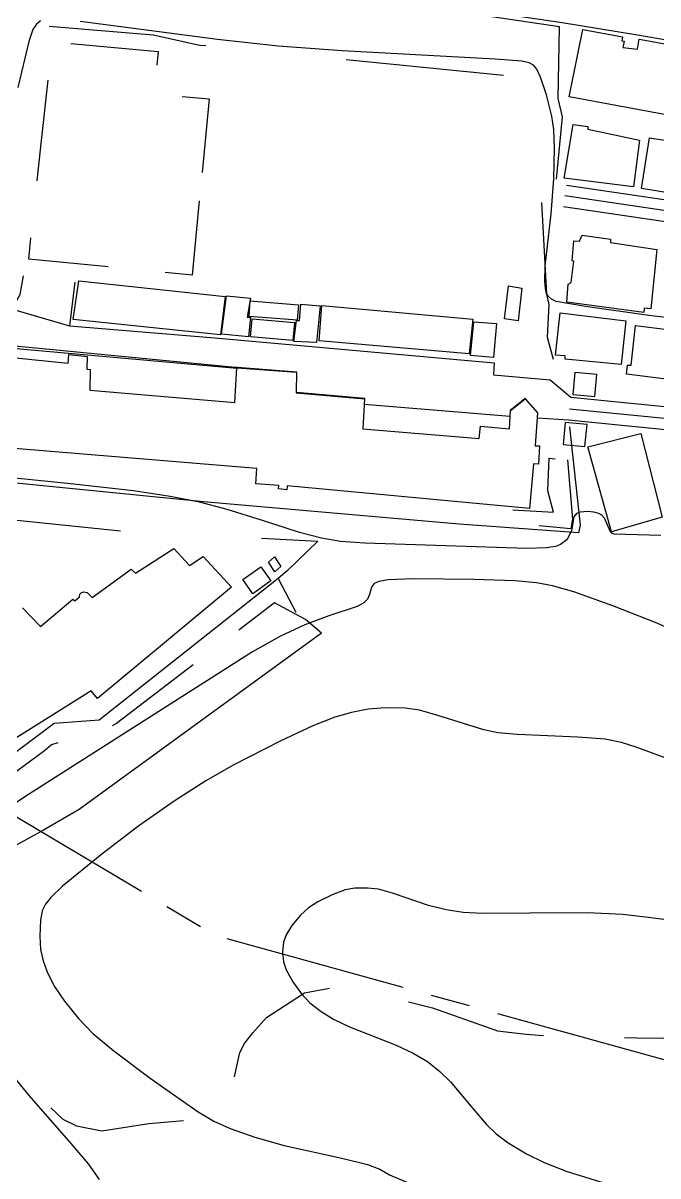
# Model space of a CAD drawing. Header units: millimetres. Extents: x 198785 to 203305, y 542885 to 545889.
# Drawn here: x 199824.1 to 199939.2, y 543729.6 to 543938.9 of the extents above; entities that cross this region are included whole.
import ezdxf

# ---------------------------------------------------------------- set-up
doc = ezdxf.new("R2010")
doc.units = ezdxf.units.MM
for name, pattern in [('FENCE_25K', [54.3, 28.7, -9.2, -16.4]), ('HIDDEN_BULD_25K', [28.8, 18.4, -10.4]), ('HIDDEN_EMBANKMENT_25K', [28.8, 18.4, -10.4]), ('HIDDEN_EMD_25K', [50.97, 33.12, -5.36, 7.13, -5.36]), ('HIDDEN_SORO_25K', [40.1, 25.4, -14.7])]:
    doc.linetypes.add(name, pattern=pattern)
for name, color, linetype in [('A0013114', 253, 'Continuous'), ('A0013117', 253, 'Continuous'), ('A0013118', 253, 'Continuous'), ('A0023119', 253, 'Continuous'), ('A0023217', 253, 'Continuous'), ('B0014111', 253, 'Continuous'), ('B0014112', 253, 'Continuous'), ('B0014113', 253, 'Continuous'), ('B0014114', 253, 'Continuous'), ('B0014116', 253, 'Continuous'), ('B0024120', 253, 'Continuous'), ('B0024127', 253, 'Continuous'), ('C0393323', 253, 'Continuous'), ('F0017111', 253, 'Continuous'), ('F0017114', 253, 'Continuous'), ('F0037222', 253, 'Continuous'), ('F0037223', 253, 'Continuous'), ('F0047224', 253, 'Continuous'), ('G0018117', 253, 'Continuous')]:
    doc.layers.add(name, color=color, linetype=linetype)

msp = doc.modelspace()

# ---------------------------------------------------------------- linework, layer by layer
at = {"layer": 'A0013114'}
msp.add_lwpolyline([(199984.8, 543928.17), (199945.73, 543934.93), (199935.18, 543936.76), (199921.88, 543938.9), (199894.25, 543942.96), (199893.57, 543943.06), (199891.31, 543943.26), (199886.08, 543943.68), (199823.23, 543948.65)], dxfattribs=at)
at = {"layer": 'A0013117'}
for points in [[(199922.66, 543909.47), (199952.26, 543905.1), (199977.69, 543901.46), (199979.19, 543901.37), (199984.8, 543928.17)], [(199923.41, 543870.94), (199948.28, 543868.48), (199969.11, 543866.7), (199969.8, 543866.93), (199970.53, 543867.55), (199978.07, 543897.01), (199976.46, 543897.37), (199951.67, 543901.15), (199922.08, 543905.51)], [(200000, 543842.42), (199973.73, 543854.28), (199972.45, 543855.27), (199971.23, 543856.98), (199970.89, 543858.1), (199970.03, 543860.42), (199969.4, 543861.48), (199969.31, 543861.63), (199968.44, 543861.99), (199947.87, 543864.3), (199922.99, 543866.76)]]:
    msp.add_lwpolyline(points, dxfattribs=at)
at = {"layer": 'A0013118'}
for points in [[(199823.23, 543948.65), (199821.1, 543947.79), (199819.35, 543945.96), (199819.02, 543945.3), (199818.74, 543943.1), (199817.91, 543931.73), (199817.18, 543908.33), (199817.02, 543894.44), (199817.23, 543890.28), (199817.38, 543889.35), (199817.94, 543888.12), (199818.77, 543887.78), (199819.24, 543887.66), (199819.79, 543887.61), (199832.5, 543883.93), (199858.83, 543881.71), (199909.5, 543877.17), (199909.41, 543875.03), (199919.7, 543874.1), (199923.41, 543870.94)], [(199922.99, 543866.76), (199917.39, 543867.13), (199917.46, 543868.13), (199915.16, 543870.7), (199912.42, 543868.57), (199912.37, 543867.46), (199886.02, 543869.61), (199886.08, 543870.69), (199873.68, 543871.8), (199873.73, 543875.53), (199862.96, 543876.33), (199861.96, 543876.38), (199814.38, 543881.02), (199813.83, 543876.23), (199809.8, 543876.46), (199809.58, 543903.79), (199811.05, 543934.89), (199811.9, 543934.87), (199812, 543939.58), (199811.27, 543939.67), (199811.33, 543943.22), (199810.71, 543944.65), (199810.12, 543944.92)], [(199819.79, 543887.61), (199821.18, 543887.63), (199821.75, 543887.71), (199822.23, 543887.94), (199822.8, 543888.34), (199823.54, 543889.62), (199824.12, 543892.97)], [(199833.43, 543891.83), (199832.5, 543883.93)]]:
    msp.add_lwpolyline(points, dxfattribs=at)
at = {"layer": 'A0023119', "linetype": 'HIDDEN_SORO_25K', "flags": 128}
msp.add_lwpolyline([(199795.87, 543759), (199798.57, 543760.83), (199800.99, 543760.94), (199804.4, 543760.13), (199807.55, 543758.79), (199818.58, 543751.86), (199831.24, 543739.85), (199833.76, 543738.63), (199838.34, 543737.76), (199846.89, 543739.07), (199855.76, 543739.89), (199860.74, 543740.72), (199861.15, 543741.47), (199863.36, 543751.99), (199864.22, 543753.62), (199865.77, 543755.56), (199868.25, 543758.33), (199875.1, 543762.83), (199881.54, 543764.01), (199886.54, 543762.92), (199892.17, 543761.66), (199898.35, 543760.08), (199910.14, 543755.92), (199915.31, 543755.33), (199921.03, 543754.89), (199926.35, 543754.97), (199935.43, 543754.64), (199940.34, 543754.56), (199966.64, 543749.44), (199969.32, 543748.28), (199972.95, 543745.97), (199975.29, 543742.63), (199975.98, 543742.13), (199976.95, 543741.1), (199979.01, 543739.06), (199980.29, 543738.47), (199981.35, 543737.94), (199984.64, 543736.66), (199986.23, 543735.19), (199988.57, 543732.97), (199991.04, 543728.41), (199994.2, 543720.34), (199998.17, 543710.49), (200000, 543705.1)], dxfattribs=at)
at = {"layer": 'A0023217'}
for points in [[(199981.32, 543898.31), (199978.59, 543899.03), (199977.08, 543899.42), (199922.37, 543907.49)], [(199923.2, 543868.85), (199969.92, 543864.23), (199972.94, 543863.93)]]:
    msp.add_lwpolyline(points, dxfattribs=at)
at = {"layer": 'B0014111'}
for points in [[(199835.7, 543878.34), (199835.61, 543876.06), (199836.24, 543875.99), (199836.14, 543872.25), (199862.49, 543869.97), (199862.85, 543876.29), (199873.68, 543875.48), (199873.63, 543871.76), (199886.03, 543870.64), (199885.71, 543865.2), (199906.83, 543863.45), (199907.05, 543865.7), (199912.32, 543865.21), (199912.47, 543868.54), (199915.15, 543870.63), (199917.41, 543868.11), (199916.96, 543862.1), (199917.75, 543862.11), (199917.57, 543858.8), (199916.69, 543858.87), (199915.94, 543850.74), (199871.96, 543854.84), (199871.92, 543854.16), (199870.39, 543854.29), (199870.47, 543854.93), (199866.26, 543855.25), (199866.49, 543857.98), (199816.58, 543862.15)], [(199818.46, 543878.5), (199832.24, 543877.11), (199832.38, 543878.69), (199835.7, 543878.34)]]:
    msp.add_lwpolyline(points, dxfattribs=at)
at = {"layer": 'B0014112'}
for points in [[(199935.9, 543917.61), (199934.79, 543909.13), (199922.26, 543910.71), (199923.87, 543920.48), (199926.52, 543920.09), (199926.52, 543919.6), (199935.9, 543917.61)], [(199943.27, 543917.19), (199941.8, 543907.96), (199936.25, 543908.85), (199937.71, 543918.07), (199943.27, 543917.19)], [(199933.41, 543884.85), (199932.6, 543876.89), (199922.4, 543877.84), (199922.42, 543878.46), (199920.66, 543878.6), (199921.52, 543886.29), (199933.41, 543884.85)], [(199935.16, 543883.98), (199945.34, 543882.68), (199945.37, 543883.16), (199946.4, 543882.92), (199945.32, 543874.41), (199940.78, 543874.86), (199940.73, 543874.26), (199933.57, 543875.12), (199933.75, 543876.77), (199934.39, 543876.79), (199935.16, 543883.98)], [(199940.02, 543849.19), (199930.81, 543846.53), (199926.54, 543861.92), (199936.14, 543864.34), (199940.02, 543849.19)]]:
    msp.add_lwpolyline(points, dxfattribs=at)
at = {"layer": 'B0014113'}
for points in [[(199932.9, 543934.45), (199935.55, 543934.15), (199935.86, 543935.99), (199943.52, 543934.56), (199943.32, 543933.64), (199943.52, 543933.63), (199941.42, 543922.13), (199923.15, 543925.5), (199925.6, 543937.71), (199932.81, 543936.4), (199932.68, 543935.64), (199933.09, 543935.6), (199932.9, 543934.45)], [(199930.66, 543899.65), (199930.63, 543899.07), (199939.06, 543897.76), (199937.95, 543887.02), (199936.72, 543887.1), (199936.66, 543886.31), (199922.69, 543888.19), (199922.97, 543891.45), (199923.52, 543891.79), (199923.96, 543895.66), (199923.7, 543895.7), (199924.01, 543899.34), (199925, 543899.28), (199925.52, 543900.37), (199930.66, 543899.65)], [(199851.38, 543843.49), (199854.26, 543840.37), (199856.73, 543842.05), (199861.9, 543836.45), (199837.57, 543816.24), (199836.41, 543817.66), (199813.9, 543803.51)], [(199823.95, 543832.74), (199827.22, 543829.33), (199833.11, 543834.27), (199833.43, 543834), (199834.28, 543834.68), (199834.37, 543835.19), (199834.62, 543835.46), (199835.04, 543835.59), (199835.66, 543835.5), (199836.58, 543834.6), (199843.65, 543839.76), (199844.43, 543839.01), (199851.38, 543843.49)]]:
    msp.add_lwpolyline(points, dxfattribs=at)
at = {"layer": 'B0014114', "linetype": 'HIDDEN_BULD_25K', "flags": 128}
msp.add_lwpolyline([(199856.02, 543906.6), (199854.71, 543893.14), (199825.07, 543896.03), (199826.19, 543906.44), (199827.39, 543917.56), (199828.97, 543932.17), (199829.32, 543935.51), (199848.55, 543933.74), (199847.88, 543925.94), (199857.82, 543925.16), (199856.02, 543906.6)], dxfattribs=at)
at = {"layer": 'B0014116', "linetype": 'HIDDEN_BULD_25K', "flags": 128}
for points in [[(199914.55, 543890.78), (199913.86, 543884.84), (199911.39, 543885.19), (199912.14, 543891.17), (199914.55, 543890.78)], [(199922.85, 543859.61), (199923.75, 543848.81), (199923.45, 543847.07), (199911.23, 543848.13), (199911.44, 543850.57), (199920.32, 543850.09), (199919.25, 543853.94), (199919.51, 543859.86), (199922.85, 543859.61)], [(199870.82, 543840.23), (199869.72, 543839.25), (199868.56, 543840.99), (199869.67, 543841.97), (199870.82, 543840.23)], [(199869.03, 543837.6), (199865.73, 543835.26), (199863.91, 543837.84), (199867.21, 543840.17), (199869.03, 543837.6)]]:
    msp.add_lwpolyline(points, dxfattribs=at)
at = {"layer": 'B0024120', "linetype": 'FENCE_25K', "flags": 128}
for points in [[(199822.68, 543891.26), (199818.08, 543894.22), (199822.21, 543919.93), (199824.91, 543938.66), (199847.66, 543936.77), (199856.13, 543934.89), (199912.98, 543929.27), (199916.64, 543921.1), (199917.42, 543916.41), (199918, 543907.9), (199919.02, 543889.65), (199919.47, 543887.79), (199919.14, 543881.84), (199921.68, 543872.45), (199923.02, 543872.3)], [(199805.77, 543898.15), (199805.79, 543897.1), (199806.67, 543871.53), (199806.9, 543850.2), (199810.72, 543849.86), (199842.18, 543846.64), (199877.54, 543844.83), (199871.97, 543839.44), (199870.32, 543838.01), (199873.53, 543831.95)]]:
    msp.add_lwpolyline(points, dxfattribs=at)
at = {"layer": 'B0024127'}
for points in [[(199924.18, 543875.42), (199923.81, 543871.44), (199927.79, 543871.06), (199928.16, 543875.05), (199924.18, 543875.42)], [(199922.4, 543866.36), (199922.02, 543862.38), (199926.01, 543862), (199926.38, 543865.99), (199922.4, 543866.36)]]:
    msp.add_lwpolyline(points, dxfattribs=at)
at = {"layer": 'C0393323'}
for points in [[(199860.71, 543889.27), (199859.87, 543882.3), (199833.15, 543885.09), (199834.17, 543892.09), (199860.71, 543889.27)], [(199865.29, 543885.48), (199864.94, 543881.91), (199860.06, 543882.4), (199860.96, 543889.38), (199865.32, 543888.94), (199864.7, 543885.51), (199865.29, 543885.48)], [(199874.01, 543887.72), (199873.79, 543884.96), (199865.07, 543885.58), (199865.25, 543888.48), (199874.01, 543887.72)], [(199877.95, 543887.53), (199877.32, 543880.89), (199873.2, 543881.08), (199873.67, 543884.91), (199874.18, 543884.9), (199874.43, 543887.84), (199877.95, 543887.53)], [(199905.65, 543885.11), (199905.02, 543878.81), (199877.79, 543881.21), (199878.29, 543887.63), (199905.65, 543885.11)], [(199873.29, 543884.5), (199872.97, 543881.26), (199865.3, 543881.89), (199865.63, 543885.19), (199873.29, 543884.5)], [(199909.98, 543884.32), (199909.4, 543878.14), (199905.26, 543878.53), (199905.81, 543884.65), (199909.98, 543884.32)]]:
    msp.add_lwpolyline(points, dxfattribs=at)
at = {"layer": 'F0017111'}
for points, elevation in [([(199827.2, 543939.31), (199826.48, 543938.7), (199825.83, 543937.74), (199825.08, 543935.57), (199823.12, 543927.18)], 40), ([(199949.96, 543884.31), (199937.61, 543885.82), (199926.09, 543887.45), (199920.78, 543888.36), (199919.92, 543888.77), (199919.39, 543889.21), (199919.04, 543889.76), (199918.87, 543890.69), (199918.7, 543892.07), (199918.79, 543894.72), (199919.88, 543904.22), (199920.36, 543910.6), (199920.48, 543916.13), (199920.35, 543919.56), (199920.01, 543921.97), (199919.01, 543925.86), (199917.96, 543929.04), (199917.25, 543930.5), (199916.65, 543931.23), (199915.86, 543931.69), (199914.53, 543931.98), (199909.72, 543932.34), (199881.96, 543933.82), (199870.31, 543934.72), (199859.33, 543935.89), (199834.39, 543939.16)], 40), ([(199943.71, 543827.81), (199939.23, 543829.87), (199931.08, 543833.07), (199923.99, 543835.59), (199920.12, 543836.69), (199917.19, 543837.23), (199913.29, 543837.61), (199905.87, 543837.87), (199894.91, 543837.95), (199890.32, 543837.79), (199888.61, 543837.51), (199887.77, 543837.11), (199887.28, 543836.48), (199886.89, 543835.14), (199886.57, 543834.31), (199885.9, 543833.62), (199884.65, 543832.96), (199879.51, 543831.24), (199875.17, 543829.6), (199870.67, 543827.5), (199865.69, 543824.7), (199854.85, 543817.82), (199824.37, 543798.38), (199814.11, 543791.51)], 60), ([(199940.38, 543805.53), (199935.28, 543807.44), (199932.65, 543808.27), (199929.64, 543808.84), (199924.73, 543809.23), (199913.71, 543809.69), (199910.17, 543810.04), (199907.64, 543810.57), (199899.3, 543813.19), (199896, 543814.12), (199893.41, 543814.49), (199889.82, 543814.56), (199886.65, 543814.29), (199883.64, 543813.73), (199880.59, 543812.88), (199876.6, 543811.3), (199870.72, 543808.52), (199862.15, 543804.14), (199857.2, 543801.32), (199851.48, 543797.62), (199845.03, 543793.1), (199838.34, 543788), (199831.23, 543782.15), (199829.06, 543780.14), (199828.1, 543778.92), (199827.52, 543777.69), (199827.19, 543775.99), (199827.07, 543773.07), (199827.22, 543770.67), (199827.67, 543768.61), (199828.49, 543766.43), (199829.77, 543763.95), (199831.54, 543761.29), (199834.11, 543758.12), (199836.73, 543755.45), (199840.53, 543752.26), (199847.14, 543747.33), (199855.84, 543741.17), (199858.68, 543739.5), (199861.6, 543738.17), (199866.11, 543736.57), (199871.41, 543735.11), (199881.91, 543732.8), (199886.52, 543731.61), (199888.77, 543730.77), (199890.51, 543729.75), (199934.03, 543711.3)], 70), ([(199943.6, 543775.68), (199937.49, 543776.51), (199932.89, 543777.04), (199926.47, 543777.32), (199915.99, 543777.27), (199907.41, 543777.2), (199903.93, 543777.4), (199900.82, 543777.86), (199897.63, 543778.64), (199891.07, 543780.89), (199888.54, 543781.6), (199886.54, 543781.84), (199884.26, 543781.81), (199882.52, 543781.48), (199880.12, 543780.61), (199877.56, 543779.35), (199875.84, 543778.21), (199874.38, 543776.89), (199872.82, 543775.03), (199871.76, 543773.35), (199871.31, 543772.03), (199871.15, 543770.23), (199871.32, 543768.45), (199871.81, 543766.96), (199873, 543764.81), (199874.58, 543762.63), (199876.11, 543761.01), (199878.14, 543759.39), (199880.38, 543758.03), (199883.3, 543756.64), (199891.74, 543753.29), (199894.86, 543751.86), (199897.41, 543750.32), (199899.67, 543748.55), (199901.59, 543746.66), (199905.64, 543741.8), (199908.11, 543738.9), (199909.91, 543737.19), (199912.07, 543735.57), (199915.37, 543733.57), (199918.63, 543731.97), (199922.78, 543730.37), (199930.19, 543728.04)], 80), ([(199816.08, 543755.1), (199825.17, 543744.1), (199832.73, 543735.43), (199835.84, 543731.73), (199837.86, 543728.89)], 60)]:
    msp.add_lwpolyline(points, dxfattribs=dict(at, elevation=elevation))
at = {"layer": 'F0017114', "elevation": 50}
msp.add_lwpolyline([(199939.79, 543845.83), (199931.28, 543846.1), (199930.93, 543846.2), (199930.71, 543846.36), (199930.58, 543846.61), (199929.53, 543849.01), (199929.07, 543849.52), (199928.5, 543849.83), (199927.63, 543850.08), (199926.47, 543850.19), (199925.11, 543850.09), (199924.49, 543849.82), (199924.01, 543849.22), (199923.56, 543846.71), (199922.73, 543845.07), (199921.57, 543844.22), (199920.68, 543843.84), (199919.01, 543843.6), (199915.43, 543843.49), (199886.06, 543844.43), (199881.65, 543844.77), (199878.17, 543845.35), (199874.23, 543846.36), (199867.31, 543848.6), (199861.1, 543850.59), (199856.09, 543851.87), (199850.72, 543852.93), (199844.08, 543853.93), (199832.14, 543855.29), (199818.9, 543856.62)], dxfattribs=at)
at = {"layer": 'F0037222'}
msp.add_lwpolyline([(199878.23, 543828.12), (199834.22, 543796.07), (199827.78, 543792.37), (199804.94, 543779.8), (199786.02, 543776.11)], dxfattribs=at)
at = {"layer": 'F0037223', "linetype": 'HIDDEN_EMBANKMENT_25K', "flags": 128}
msp.add_lwpolyline([(199878.23, 543828.12), (199875.28, 543830.6), (199869.7, 543833.64), (199841.01, 543811.68), (199839.72, 543811.02), (199829.2, 543807.83), (199827.97, 543806.76), (199792.65, 543780.8), (199786.02, 543776.11)], dxfattribs=at)
at = {"layer": 'F0047224'}
for points in [[(199920.82, 543910.57), (199921.92, 543921.88), (199921.15, 543925.17), (199921.39, 543938.22), (199892.31, 543942.53), (199824.81, 543947.74), (199823.59, 543947.81)], [(199923.22, 543865.58), (199925.15, 543847.7), (199924.84, 543846.33), (199903.19, 543847.9), (199856.78, 543851.95), (199809.97, 543856.61), (199809.02, 543892.31), (199808.86, 543902.23), (199809.71, 543925.38)], [(199862.84, 543876.19), (199814.64, 543880.44), (199814, 543875.35), (199814.9, 543875.3)], [(199870.32, 543838.01), (199837.83, 543812.34), (199829.68, 543811.71), (199783.84, 543777.39)]]:
    msp.add_lwpolyline(points, dxfattribs=at)
at = {"layer": 'G0018117', "linetype": 'HIDDEN_EMD_25K', "flags": 128}
msp.add_lwpolyline([(200000, 543678.23), (199983.18, 543731.62), (199969.88, 543742.47), (199858.98, 543773.18), (199818.06, 543797.54), (199766.06, 543824.35), (199743.08, 543818.62), (199710.38, 543856.1), (199613.89, 543848.68), (199575.38, 543834.74), (199578.46, 543843.35), (199591.63, 543870.31), (199591.23, 543877.81), (199590.2, 543901.78), (199589.92, 543906.84), (199589.78, 543909.09), (199588.98, 543920.27), (199581.26, 543933.01), (199565.57, 543957.72), (199555.42, 543973.24), (199542.62, 543992.66), (199542.48, 543993.42), (199537.84, 544031.95), (199536.35, 544043.94), (199527.61, 544047.19), (199509.89, 544053.9), (199491.39, 544060.85), (199483.11, 544063.81), (199433.73, 544065.29), (199416.77, 544065.06), (199400.03, 544072.79), (199398.88, 544069.71), (199388.67, 544077.71), (199362.93, 544100.07), (199369.65, 544112.56), (199369.8, 544123.69), (199369.38, 544125.81), (199368.1, 544133.81), (199364.77, 544145.3), (199363.99, 544145.48), (199358.96, 544148.13), (199338.67, 544160.82), (199325.28, 544169.05), (199326.84, 544171.67), (199322.18, 544174.5), (199318.32, 544175.77), (199300.66, 544180.44), (199281.93, 544185.81), (199265.39, 544190.37), (199241.39, 544197.1), (199228.79, 544207.64), (199213.98, 544220.06), (199204.24, 544228.29), (199204.7, 544237.6), (199204.1, 544254.08), (199203.73, 544259.8), (199199.55, 544265.59), (199191.5, 544265.41), (199187.74, 544268.06), (199186.77, 544272.97), (199177.02, 544274.93), (199167.77, 544278.5), (199126.02, 544280.25), (199069.29, 544281.21), (199054.67, 544287), (199054.83, 544325.96), (199031.5, 544341.16), (199022.84, 544340.07), (199012.57, 544349.55), (199012.43, 544365.61), (199004.65, 544375.51), (198997.21, 544372.79), (198982.31, 544367.87), (198963.58, 544360.33), (198933.9, 544353.09), (198908.1, 544351.1), (198876.43, 544350.42), (198850.38, 544353.13), (198827.17, 544362.15), (198811.11, 544371.88), (198797.08, 544382.88), (198795.37, 544384.64)], dxfattribs=at)

doc.saveas('drawing.dxf')
